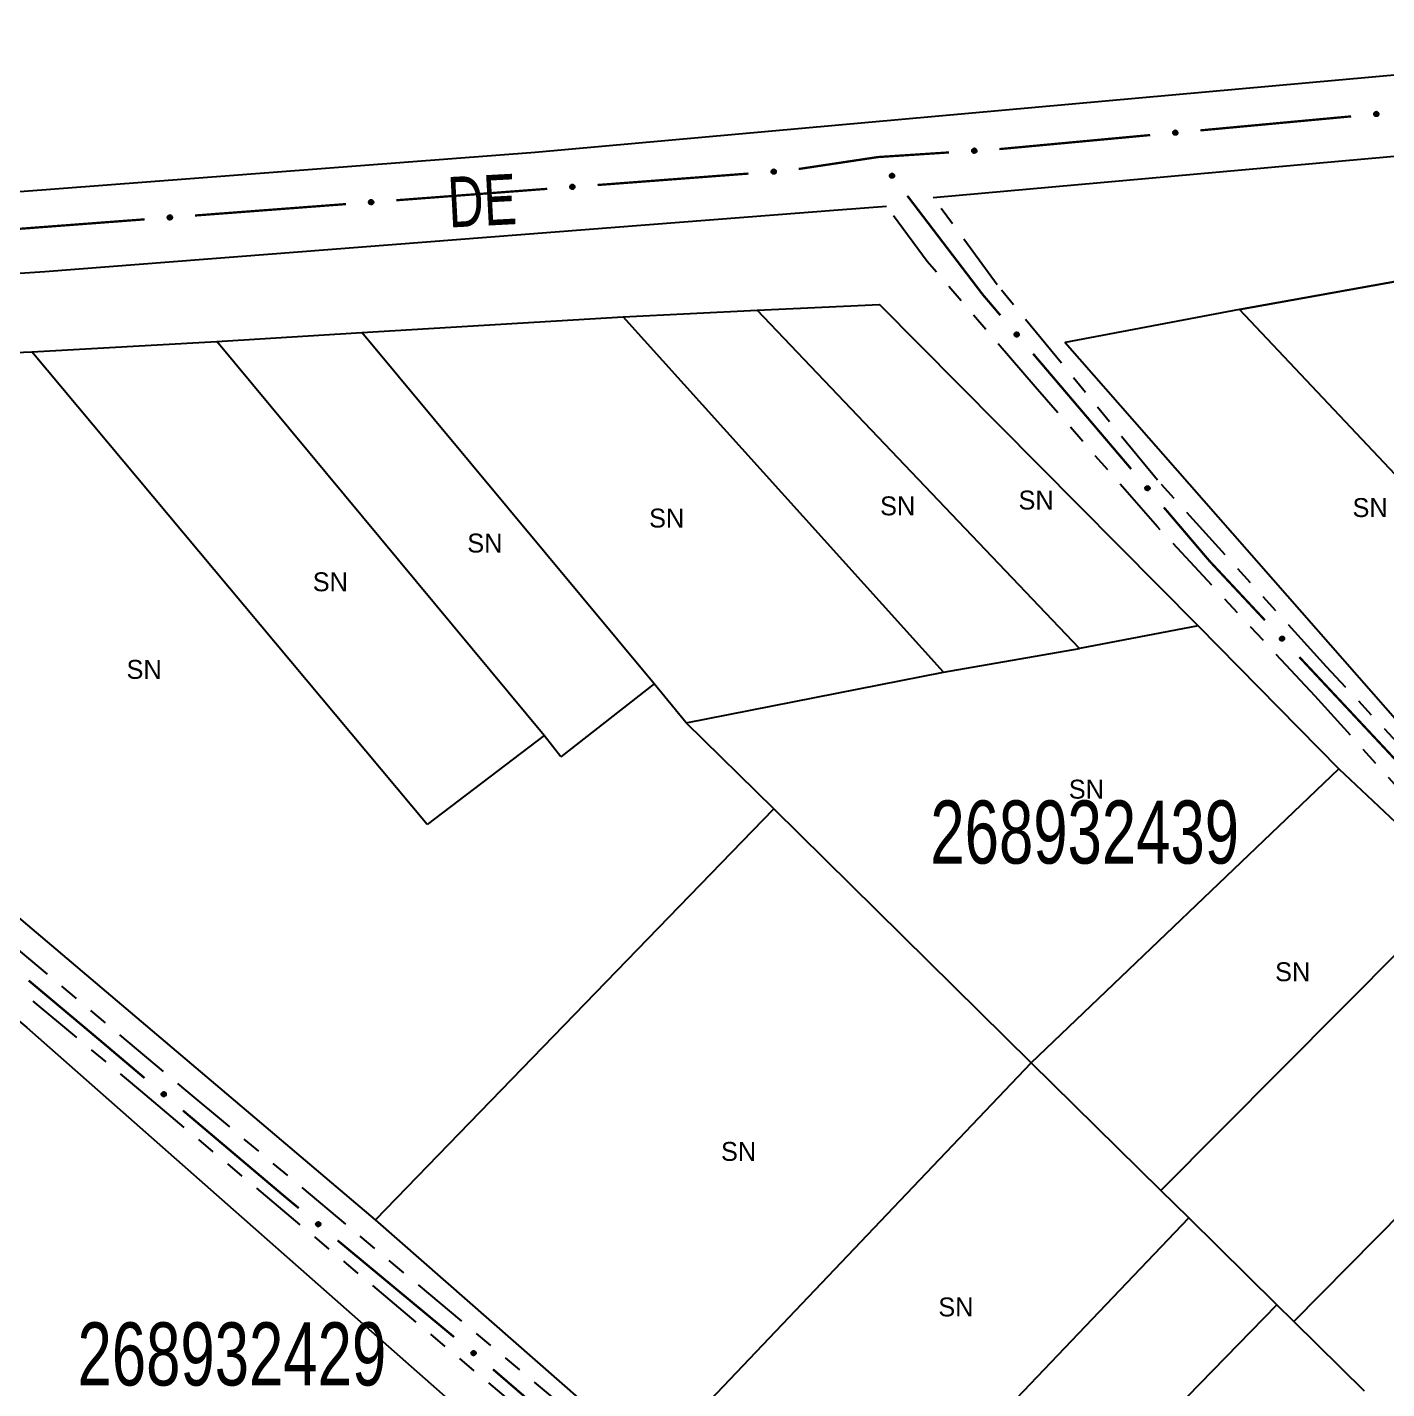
# Model space of a CAD drawing. Extents: x 207981 to 210201, y 4876477 to 4878908.
# Drawn here: x 208864.4 to 208972.2, y 4877312.1 to 4877420 of the extents above; entities that cross this region are included whole.
import ezdxf
from ezdxf.enums import TextEntityAlignment as Align

# ---------------------------------------------------------------- set-up
doc = ezdxf.new("R2010")
doc.units = 0
doc.header["$LTSCALE"] = 1.5
doc.header["$MEASUREMENT"] = 0
doc.linetypes.add('TRACO_25', pattern=[8, 3, -1, 1, -1, 1, -1])
for name, color, linetype in [('CD_MALHA_LOTES', 7, 'CONTINUOUS'), ('CD_TXT_QUADRA', 255, 'CONTINUOUS'), ('RU-QUADRA', 210, 'CONTINUOUS'), ('SV-EIXO-ROD-ESTR', 7, 'CONTINUOUS'), ('SV-EIXO-RUA-N-PAV', 6, 'CONTINUOUS'), ('SV-EST-MUNIC-PAV', 20, 'CONTINUOUS'), ('SV-RUA-NAO-PAV', 7, 'CONTINUOUS'), ('SV-TXT-RUA-PAV', 7, 'CONTINUOUS'), ('Th_NmrPort', 1, 'CONTINUOUS')]:
    doc.layers.add(name, color=color, linetype=linetype)
doc.styles.add('ARIAL', font='ARIAL.SHX')

msp = doc.modelspace()

# ---------------------------------------------------------------- linework, layer by layer
at = {"layer": 'CD_MALHA_LOTES', "linetype": 'Continuous', "flags": 128}
for points in [[(208960.49, 4877397.62), (208974.18, 4877400.08)], [(208922.24, 4877397.57), (208931.95, 4877398.01), (208957.22, 4877372.53)], [(208890.92, 4877395.78), (208911.64, 4877397.03)], [(208911.64, 4877397.03), (208922.24, 4877397.57)], [(208937.03, 4877368.87), (208911.64, 4877397.03)], [(208947.81, 4877370.75), (208922.24, 4877397.57)], [(208960.49, 4877397.62), (208946.66, 4877395)], [(208987.82, 4877368.62), (208960.49, 4877397.62)], [(208879.43, 4877395.07), (208890.92, 4877395.78)], [(208914.09, 4877367.94), (208890.92, 4877395.78)], [(208864.77, 4877394.27), (208879.43, 4877395.07)], [(208905.36, 4877363.84), (208879.43, 4877395.07)], [(208946.66, 4877395), (208977.55, 4877359.8)], [(208854.65, 4877393.87), (208864.77, 4877394.27)], [(208896.09, 4877356.8), (208864.77, 4877394.27)], [(208957.22, 4877372.53), (208947.81, 4877370.75)], [(208957.22, 4877372.53), (208968.35, 4877361.21)], [(208937.03, 4877368.87), (208947.81, 4877370.75)], [(208916.63, 4877364.86), (208937.03, 4877368.87)], [(208914.09, 4877367.94), (208906.69, 4877362.15)], [(208916.63, 4877364.86), (208914.09, 4877367.94)], [(208923.58, 4877358.05), (208916.63, 4877364.86)], [(208905.36, 4877363.84), (208896.09, 4877356.8)], [(208906.69, 4877362.15), (208905.36, 4877363.84)], [(208943.98, 4877337.91), (208968.35, 4877361.21)], [(208968.35, 4877361.21), (208978.24, 4877351.9)], [(208891.99, 4877325.48), (208923.58, 4877358.05)], [(208943.98, 4877337.91), (208923.58, 4877358.05)], [(208891.99, 4877325.48), (208859.2, 4877353.24)], [(208954.26, 4877327.79), (208978.24, 4877351.9)], [(208864.37, 4877340.72), (208897.74, 4877311.27)], [(208964.79, 4877317.42), (208988.76, 4877341.65)], [(208913.87, 4877306.28), (208943.98, 4877337.91)], [(208954.26, 4877327.79), (208943.98, 4877337.91)], [(208956.46, 4877325.62), (208954.26, 4877327.79)], [(208927.01, 4877294.74), (208956.46, 4877325.62)], [(208963.44, 4877318.74), (208956.46, 4877325.62)], [(208913.87, 4877306.28), (208891.99, 4877325.48)], [(208934.05, 4877288.59), (208963.44, 4877318.74)], [(208964.79, 4877317.42), (208963.44, 4877318.74)], [(208970.4, 4877311.89), (208964.79, 4877317.42)]]:
    msp.add_lwpolyline(points, dxfattribs=at)
at = {"layer": 'RU-QUADRA', "linetype": 'Continuous', "flags": 128}
for points in [[(209094.39, 4877412.87), (209084.87, 4877412.01), (209075.03, 4877411.05), (209065.08, 4877410.08), (209055.61, 4877409.28), (209045.23, 4877408.32), (209030.3, 4877407.03), (208991.03, 4877403.18), (208974.18, 4877400.08), (208960.49, 4877397.62), (208946.66, 4877395), (208977.55, 4877359.8), (208996.6, 4877341.66), (209006.18673, 4877332.117408), (209020.51, 4877318.17), (209055.66, 4877283.61), (209065.72, 4877291.53), (209076.1, 4877299.56), (209085.73, 4877307.21), (209091.4, 4877311.59), (209102.79, 4877320.47)], [(208829.53, 4877301.02), (208792.5, 4877332.34), (208782.34, 4877340.76), (208773.48, 4877348.16), (208711.95, 4877399.35), (208756.82, 4877394.27), (208771.83, 4877392.58), (208791.97, 4877390.35), (208803.51, 4877389.1), (208811.08, 4877388.39), (208837.72, 4877362.95), (208864.37, 4877340.72), (208897.74, 4877311.27)], [(208999.36, 4877231.74), (208971.52, 4877256.2), (208966.88, 4877260.12), (208961.67, 4877264.49), (208956.24, 4877269.12), (208941.44, 4877282.26), (208934.05, 4877288.59), (208927.01, 4877294.74), (208913.87, 4877306.28), (208891.99, 4877325.48), (208859.2, 4877353.24), (208839.28, 4877369.01), (208823.62, 4877392.11), (208854.65, 4877393.87), (208864.77, 4877394.27), (208879.43, 4877395.07), (208890.92, 4877395.78), (208911.64, 4877397.03), (208922.24, 4877397.57), (208931.95, 4877398.01), (208957.22, 4877372.53), (208968.35, 4877361.21), (208978.24, 4877351.9)]]:
    msp.add_lwpolyline(points, dxfattribs=at)
at = {"layer": 'SV-EIXO-ROD-ESTR', "const_width": 0.18}
for points in [[(208968.457201, 4877412.837799), (208957.385648, 4877411.807473)], [(208969.334135, 4877412.918158), (208968.457201, 4877412.837799)], [(208953.402856, 4877411.436832), (208941.454483, 4877410.324908)], [(208931.815797, 4877409.692528), (208925.54605, 4877408.747522)], [(208932.473826, 4877409.735566), (208931.815797, 4877409.692528)], [(208937.463165, 4877410.061901), (208932.473826, 4877409.735566)], [(208921.564308, 4877408.384958), (208909.598608, 4877407.478293)], [(208905.610042, 4877407.176072), (208893.644343, 4877406.269407)], [(208889.655776, 4877405.967186), (208877.690077, 4877405.060521)], [(208873.701511, 4877404.7583), (208861.735811, 4877403.851635)]]:
    msp.add_lwpolyline(points, dxfattribs=at)
at = {"layer": 'SV-EIXO-ROD-ESTR'}
for points in [[(208971.478917, 4877413.00416), (208971.448169, 4877412.966126), (208971.413966, 4877412.939724), (208971.379101, 4877412.925915), (208971.345109, 4877412.921746), (208971.309854, 4877412.921397), (208971.274232, 4877412.928887), (208971.236537, 4877412.945959), (208971.198166, 4877412.976535), (208971.173423, 4877413.01335), (208971.158056, 4877413.046808), (208971.151668, 4877413.082002), (208971.151903, 4877413.116256), (208971.160907, 4877413.153001), (208971.17858, 4877413.191032), (208971.21026, 4877413.228871), (208971.243969, 4877413.254525), (208971.278043, 4877413.266996), (208971.313465, 4877413.273194), (208971.349463, 4877413.273119), (208971.384388, 4877413.265565), (208971.422647, 4877413.247701), (208971.45958, 4877413.215939), (208971.48555, 4877413.18261), (208971.498496, 4877413.14872), (208971.503814, 4877413.113709), (208971.504593, 4877413.078353), (208971.498554, 4877413.042231), (208971.478917, 4877413.00416)], [(208955.547514, 4877411.525859), (208955.516821, 4877411.487781), (208955.482655, 4877411.461331), (208955.447809, 4877411.447473), (208955.413823, 4877411.443256), (208955.378569, 4877411.442857), (208955.342936, 4877411.450297), (208955.305217, 4877411.467316), (208955.266803, 4877411.497837), (208955.242008, 4877411.534618), (208955.226594, 4877411.568054), (208955.220156, 4877411.603239), (208955.220343, 4877411.637493), (208955.229295, 4877411.674251), (208955.246915, 4877411.712307), (208955.278541, 4877411.750191), (208955.312214, 4877411.775892), (208955.34627, 4877411.788411), (208955.381684, 4877411.794659), (208955.417681, 4877411.794635), (208955.452617, 4877411.78713), (208955.490902, 4877411.76932), (208955.527879, 4877411.73761), (208955.553896, 4877411.704318), (208955.56689, 4877411.670446), (208955.572257, 4877411.635443), (208955.573086, 4877411.600088), (208955.567098, 4877411.563957), (208955.547514, 4877411.525859)], [(208939.60946, 4877410.091967), (208939.577731, 4877410.054747), (208939.542851, 4877410.029246), (208939.507638, 4877410.01635), (208939.473549, 4877410.013068), (208939.438297, 4877410.013639), (208939.402882, 4877410.022055), (208939.365645, 4877410.040104), (208939.328085, 4877410.071669), (208939.30431, 4877410.109117), (208939.28982, 4877410.142964), (208939.284351, 4877410.178312), (208939.285479, 4877410.212549), (208939.295438, 4877410.249047), (208939.314097, 4877410.286605), (208939.346751, 4877410.323605), (208939.381118, 4877410.348371), (208939.415506, 4877410.35995), (208939.451077, 4877410.365223), (208939.48706, 4877410.364209), (208939.521777, 4877410.355747), (208939.559558, 4877410.336892), (208939.59565, 4877410.304178), (208939.620742, 4877410.270184), (208939.632801, 4877410.235968), (208939.637204, 4877410.20083), (208939.637062, 4877410.165465), (208939.630083, 4877410.129513), (208939.60946, 4877410.091967)], [(208923.710178, 4877408.437158), (208923.678835, 4877408.399613), (208923.64422, 4877408.373754), (208923.609141, 4877408.360495), (208923.575089, 4877408.356862), (208923.539832, 4877408.357069), (208923.504333, 4877408.36512), (208923.466911, 4877408.382783), (208923.429027, 4877408.41396), (208923.404867, 4877408.451161), (208923.390029, 4877408.484856), (208923.384196, 4877408.520146), (208923.384971, 4877408.554392), (208923.394553, 4877408.590991), (208923.412823, 4877408.628739), (208923.445094, 4877408.666074), (208923.479204, 4877408.691193), (208923.51347, 4877408.703126), (208923.548986, 4877408.708766), (208923.584977, 4877408.708123), (208923.619779, 4877408.70002), (208923.657753, 4877408.681556), (208923.69418, 4877408.649216), (208923.719622, 4877408.615482), (208923.732033, 4877408.581392), (208923.736798, 4877408.546302), (208923.73702, 4877408.510937), (208923.730413, 4877408.474915), (208923.710178, 4877408.437158)], [(208907.755912, 4877407.228272), (208907.724569, 4877407.190727), (208907.689954, 4877407.164868), (208907.654876, 4877407.151609), (208907.620823, 4877407.147976), (208907.585567, 4877407.148183), (208907.550067, 4877407.156234), (208907.512645, 4877407.173897), (208907.474761, 4877407.205074), (208907.450602, 4877407.242275), (208907.435763, 4877407.27597), (208907.42993, 4877407.31126), (208907.430705, 4877407.345506), (208907.440287, 4877407.382105), (208907.458557, 4877407.419853), (208907.490829, 4877407.457188), (208907.524938, 4877407.482307), (208907.559205, 4877407.49424), (208907.59472, 4877407.49988), (208907.630712, 4877407.499237), (208907.665513, 4877407.491134), (208907.703487, 4877407.47267), (208907.739914, 4877407.44033), (208907.765356, 4877407.406596), (208907.777767, 4877407.372506), (208907.782532, 4877407.337416), (208907.782755, 4877407.302051), (208907.776147, 4877407.266029), (208907.755912, 4877407.228272)], [(208891.801647, 4877406.019386), (208891.770304, 4877405.981841), (208891.735689, 4877405.955982), (208891.70061, 4877405.942723), (208891.666557, 4877405.93909), (208891.631301, 4877405.939297), (208891.595801, 4877405.947348), (208891.55838, 4877405.965011), (208891.520496, 4877405.996188), (208891.496336, 4877406.033388), (208891.481498, 4877406.067084), (208891.475665, 4877406.102374), (208891.476439, 4877406.13662), (208891.486022, 4877406.173219), (208891.504292, 4877406.210967), (208891.536563, 4877406.248302), (208891.570673, 4877406.273421), (208891.604939, 4877406.285354), (208891.640454, 4877406.290994), (208891.676446, 4877406.290351), (208891.711248, 4877406.282248), (208891.749221, 4877406.263784), (208891.785649, 4877406.231444), (208891.81109, 4877406.19771), (208891.823501, 4877406.16362), (208891.828266, 4877406.12853), (208891.828489, 4877406.093165), (208891.821882, 4877406.057143), (208891.801647, 4877406.019386)], [(208875.847381, 4877404.8105), (208875.816038, 4877404.772955), (208875.781423, 4877404.747096), (208875.746344, 4877404.733837), (208875.712292, 4877404.730204), (208875.677035, 4877404.730411), (208875.641535, 4877404.738462), (208875.604114, 4877404.756125), (208875.56623, 4877404.787301), (208875.54207, 4877404.824502), (208875.527232, 4877404.858198), (208875.521399, 4877404.893488), (208875.522174, 4877404.927734), (208875.531756, 4877404.964333), (208875.550026, 4877405.002081), (208875.582297, 4877405.039416), (208875.616407, 4877405.064535), (208875.650673, 4877405.076468), (208875.686189, 4877405.082108), (208875.72218, 4877405.081465), (208875.756982, 4877405.073361), (208875.794955, 4877405.054898), (208875.831383, 4877405.022558), (208875.856825, 4877404.988823), (208875.869236, 4877404.954734), (208875.874001, 4877404.919643), (208875.874223, 4877404.884279), (208875.867616, 4877404.848257), (208875.847381, 4877404.8105)]]:
    msp.add_lwpolyline(points, close=True, dxfattribs=at)
for points in [[(208971.498496, 4877413.14872), (208971.151668, 4877413.082002)], [(208971.48555, 4877413.18261), (208971.151903, 4877413.116256)], [(208971.488497, 4877413.166114), (208971.154745, 4877413.099904)], [(208971.498529, 4877413.131407), (208971.156375, 4877413.067167)], [(208971.503814, 4877413.113709), (208971.158056, 4877413.046808)], [(208971.45958, 4877413.215939), (208971.160907, 4877413.153001)], [(208971.470312, 4877413.200074), (208971.161019, 4877413.136105)], [(208971.500532, 4877413.094594), (208971.170856, 4877413.028757)], [(208971.43743, 4877413.229947), (208971.172729, 4877413.172804)], [(208971.504593, 4877413.078353), (208971.173423, 4877413.01335)], [(208971.422647, 4877413.247701), (208971.17858, 4877413.191032)], [(208971.496851, 4877413.060001), (208971.1904, 4877412.994922)], [(208971.498554, 4877413.042231), (208971.198166, 4877412.976535)], [(208971.398251, 4877413.253761), (208971.202103, 4877413.211122)], [(208971.384388, 4877413.265565), (208971.21026, 4877413.228871)], [(208971.487734, 4877413.02491), (208971.220689, 4877412.963442)], [(208971.362661, 4877413.268313), (208971.233459, 4877413.242771)], [(208971.478917, 4877413.00416), (208971.236537, 4877412.945959)], [(208971.349463, 4877413.273119), (208971.243969, 4877413.254525)], [(208971.461327, 4877412.984123), (208971.26271, 4877412.938517)], [(208971.448169, 4877412.966126), (208971.274232, 4877412.928887)], [(208971.428736, 4877412.950991), (208971.300768, 4877412.926932)], [(208971.413966, 4877412.939724), (208971.309854, 4877412.921397)], [(208955.56689, 4877411.670446), (208955.220156, 4877411.603239)], [(208955.553896, 4877411.704318), (208955.220343, 4877411.637493)], [(208955.556866, 4877411.687826), (208955.223208, 4877411.621145)], [(208955.566947, 4877411.653134), (208955.224884, 4877411.588411)], [(208955.572257, 4877411.635443), (208955.226594, 4877411.568054)], [(208955.527879, 4877411.73761), (208955.229295, 4877411.674251)], [(208955.538634, 4877411.72176), (208955.229431, 4877411.657355)], [(208955.569002, 4877411.616323), (208955.23942, 4877411.550021)], [(208955.505709, 4877411.751586), (208955.241089, 4877411.694071)], [(208955.573086, 4877411.600088), (208955.242008, 4877411.534618)], [(208955.490902, 4877411.76932), (208955.246915, 4877411.712307)], [(208955.56537, 4877411.581725), (208955.259011, 4877411.516214)], [(208955.567098, 4877411.563957), (208955.266803, 4877411.497837)], [(208955.466496, 4877411.775346), (208955.270409, 4877411.73243)], [(208955.452617, 4877411.78713), (208955.278541, 4877411.750191)], [(208955.556303, 4877411.546621), (208955.289345, 4877411.484776)], [(208955.430886, 4877411.789847), (208955.30172, 4877411.764123)], [(208955.547514, 4877411.525859), (208955.305217, 4877411.467316)], [(208955.417681, 4877411.794635), (208955.312214, 4877411.775892)], [(208955.529953, 4877411.505797), (208955.331401, 4877411.459911)], [(208955.516821, 4877411.487781), (208955.342936, 4877411.450297)], [(208955.497409, 4877411.472619), (208955.369475, 4877411.44838)], [(208955.482655, 4877411.461331), (208955.378569, 4877411.442857)], [(208939.632801, 4877410.235968), (208939.284351, 4877410.178312)], [(208939.620742, 4877410.270184), (208939.285479, 4877410.212549)], [(208939.623258, 4877410.253617), (208939.287894, 4877410.196128)], [(208939.632382, 4877410.21866), (208939.28867, 4877410.16336)], [(208939.637204, 4877410.20083), (208939.28982, 4877410.142964)], [(208939.605965, 4877410.288039), (208939.29511, 4877410.232153)], [(208939.59565, 4877410.304178), (208939.295438, 4877410.249047)], [(208939.633425, 4877410.181807), (208939.302145, 4877410.124586)], [(208939.637062, 4877410.165465), (208939.30431, 4877410.109117)], [(208939.573872, 4877410.318758), (208939.307772, 4877410.268535)], [(208939.559558, 4877410.336892), (208939.314097, 4877410.286605)], [(208939.628843, 4877410.147322), (208939.3208, 4877410.090253)], [(208939.630083, 4877410.129513), (208939.328085, 4877410.071669)], [(208939.535327, 4877410.343586), (208939.338135, 4877410.306074)], [(208939.521777, 4877410.355747), (208939.346751, 4877410.323605)], [(208939.618815, 4877410.11248), (208939.350259, 4877410.057994)], [(208939.60946, 4877410.091967), (208939.365645, 4877410.040104)], [(208939.500129, 4877410.35906), (208939.370305, 4877410.336895)], [(208939.48706, 4877410.364209), (208939.381118, 4877410.348371)], [(208939.591353, 4877410.072395), (208939.391616, 4877410.031982)], [(208939.577731, 4877410.054747), (208939.402882, 4877410.022055)], [(208939.557911, 4877410.040124), (208939.429359, 4877410.019409)], [(208939.542851, 4877410.029246), (208939.438297, 4877410.013639)], [(208923.732033, 4877408.581392), (208923.384196, 4877408.520146)], [(208923.719622, 4877408.615482), (208923.384971, 4877408.554392)], [(208923.722309, 4877408.598941), (208923.387555, 4877408.537997)], [(208923.704661, 4877408.633184), (208923.394399, 4877408.574095)], [(208923.69418, 4877408.649216), (208923.394553, 4877408.590991)], [(208923.672253, 4877408.66357), (208923.406685, 4877408.610605)], [(208923.657753, 4877408.681556), (208923.412823, 4877408.628739)], [(208923.633454, 4877408.687999), (208923.436659, 4877408.648456)], [(208923.619779, 4877408.70002), (208923.445094, 4877408.666074)], [(208923.598099, 4877408.70311), (208923.46851, 4877408.679606)], [(208923.584977, 4877408.708123), (208923.479204, 4877408.691193)], [(208923.731792, 4877408.564081), (208923.388669, 4877408.505239)], [(208923.736798, 4877408.546302), (208923.390029, 4877408.484856)], [(208923.733215, 4877408.527241), (208923.402543, 4877408.466606)], [(208923.73702, 4877408.510937), (208923.404867, 4877408.451161)], [(208923.728989, 4877408.49271), (208923.421551, 4877408.432467)], [(208923.730413, 4877408.474915), (208923.429027, 4877408.41396)], [(208923.719321, 4877408.457766), (208923.451341, 4877408.400513)], [(208923.710178, 4877408.437158), (208923.466911, 4877408.382783)], [(208923.692274, 4877408.417401), (208923.492964, 4877408.37493)], [(208923.678835, 4877408.399613), (208923.504333, 4877408.36512)], [(208923.659166, 4877408.384787), (208923.530835, 4877408.362747)], [(208923.64422, 4877408.373754), (208923.539832, 4877408.357069)], [(208907.777767, 4877407.372506), (208907.42993, 4877407.31126)], [(208907.765356, 4877407.406596), (208907.430705, 4877407.345506)], [(208907.768043, 4877407.390055), (208907.433289, 4877407.329111)], [(208907.777526, 4877407.355195), (208907.434403, 4877407.296353)], [(208907.782532, 4877407.337416), (208907.435763, 4877407.27597)], [(208907.750395, 4877407.424298), (208907.440133, 4877407.365209)], [(208907.739914, 4877407.44033), (208907.440287, 4877407.382105)], [(208907.778949, 4877407.318355), (208907.448278, 4877407.25772)], [(208907.782755, 4877407.302051), (208907.450602, 4877407.242275)], [(208907.717987, 4877407.454684), (208907.452419, 4877407.401719)], [(208907.703487, 4877407.47267), (208907.458557, 4877407.419853)], [(208907.774724, 4877407.283824), (208907.467286, 4877407.223581)], [(208907.776147, 4877407.266029), (208907.474761, 4877407.205074)], [(208907.679189, 4877407.479113), (208907.482394, 4877407.43957)], [(208907.665513, 4877407.491134), (208907.490829, 4877407.457188)], [(208907.765056, 4877407.24888), (208907.497075, 4877407.191627)], [(208907.755912, 4877407.228272), (208907.512645, 4877407.173897)], [(208907.643833, 4877407.494224), (208907.514244, 4877407.47072)], [(208907.630712, 4877407.499237), (208907.524938, 4877407.482307)], [(208907.738009, 4877407.208515), (208907.538699, 4877407.166044)], [(208907.724569, 4877407.190727), (208907.550067, 4877407.156234)], [(208907.704901, 4877407.175901), (208907.576569, 4877407.153861)], [(208907.689954, 4877407.164868), (208907.585567, 4877407.148183)], [(208891.823501, 4877406.16362), (208891.475665, 4877406.102374)], [(208891.81109, 4877406.19771), (208891.476439, 4877406.13662)], [(208891.813777, 4877406.181169), (208891.479023, 4877406.120225)], [(208891.823261, 4877406.146309), (208891.480137, 4877406.087467)], [(208891.828266, 4877406.12853), (208891.481498, 4877406.067084)], [(208891.79613, 4877406.215411), (208891.485867, 4877406.156323)], [(208891.785649, 4877406.231444), (208891.486022, 4877406.173219)], [(208891.824684, 4877406.109469), (208891.494012, 4877406.048834)], [(208891.828489, 4877406.093165), (208891.496336, 4877406.033388)], [(208891.763722, 4877406.245798), (208891.498154, 4877406.192833)], [(208891.749221, 4877406.263784), (208891.504292, 4877406.210967)], [(208891.820458, 4877406.074938), (208891.51302, 4877406.014695)], [(208891.821882, 4877406.057143), (208891.520496, 4877405.996188)], [(208891.724923, 4877406.270227), (208891.528128, 4877406.230684)], [(208891.711248, 4877406.282248), (208891.536563, 4877406.248302)], [(208891.81079, 4877406.039994), (208891.54281, 4877405.982741)], [(208891.801647, 4877406.019386), (208891.55838, 4877405.965011)], [(208891.689567, 4877406.285338), (208891.559978, 4877406.261834)], [(208891.676446, 4877406.290351), (208891.570673, 4877406.273421)], [(208891.783743, 4877405.999629), (208891.584433, 4877405.957158)], [(208891.770304, 4877405.981841), (208891.595801, 4877405.947348)], [(208891.750635, 4877405.967015), (208891.622304, 4877405.944975)], [(208891.735689, 4877405.955982), (208891.631301, 4877405.939297)], [(208875.869236, 4877404.954734), (208875.521399, 4877404.893488)], [(208875.856825, 4877404.988823), (208875.522174, 4877404.927734)], [(208875.859511, 4877404.972283), (208875.524758, 4877404.911339)], [(208875.868995, 4877404.937423), (208875.525871, 4877404.878581)], [(208875.874001, 4877404.919643), (208875.527232, 4877404.858198)], [(208875.841864, 4877405.006525), (208875.531601, 4877404.947437)], [(208875.831383, 4877405.022558), (208875.531756, 4877404.964333)], [(208875.870418, 4877404.900583), (208875.539746, 4877404.839948)], [(208875.874223, 4877404.884279), (208875.54207, 4877404.824502)], [(208875.809456, 4877405.036912), (208875.543888, 4877404.983947)], [(208875.794955, 4877405.054898), (208875.550026, 4877405.002081)], [(208875.866192, 4877404.866052), (208875.558754, 4877404.805809)], [(208875.867616, 4877404.848257), (208875.56623, 4877404.787301)], [(208875.770657, 4877405.061341), (208875.573862, 4877405.021798)], [(208875.756982, 4877405.073361), (208875.582297, 4877405.039416)], [(208875.856524, 4877404.831108), (208875.588544, 4877404.773855)], [(208875.847381, 4877404.8105), (208875.604114, 4877404.756125)], [(208875.735301, 4877405.076452), (208875.605713, 4877405.052948)], [(208875.72218, 4877405.081465), (208875.616407, 4877405.064535)], [(208875.829477, 4877404.790743), (208875.630167, 4877404.748272)], [(208875.816038, 4877404.772955), (208875.641535, 4877404.738462)], [(208875.796369, 4877404.758129), (208875.668038, 4877404.736089)], [(208875.781423, 4877404.747096), (208875.677035, 4877404.730411)]]:
    msp.add_lwpolyline(points, dxfattribs=at)
at = {"layer": 'SV-EIXO-RUA-N-PAV'}
for points in [[(208932.944407, 4877408.032211), (208932.895846, 4877408.038035), (208932.855302, 4877408.05297), (208932.825071, 4877408.07516), (208932.80347, 4877408.101734), (208932.784433, 4877408.13141), (208932.771841, 4877408.165564), (208932.766261, 4877408.206566), (208932.771762, 4877408.25532), (208932.789791, 4877408.295849), (208932.80996, 4877408.32665), (208932.836373, 4877408.35077), (208932.865511, 4877408.368781), (208932.901421, 4877408.380688), (208932.943029, 4877408.385936), (208932.991919, 4877408.379219), (208933.031567, 4877408.364304), (208933.060244, 4877408.342073), (208933.084324, 4877408.315366), (208933.103396, 4877408.284836), (208933.115564, 4877408.251239), (208933.120773, 4877408.209337), (208933.113503, 4877408.161171), (208933.099079, 4877408.121456), (208933.077257, 4877408.092475), (208933.050429, 4877408.06936), (208933.020897, 4877408.049904), (208932.987092, 4877408.035816), (208932.944407, 4877408.032211)], [(208942.833, 4877395.452042), (208942.784198, 4877395.45527), (208942.742915, 4877395.468023), (208942.711545, 4877395.488571), (208942.688559, 4877395.513956), (208942.667968, 4877395.542575), (208942.653573, 4877395.57601), (208942.645817, 4877395.616657), (208942.648712, 4877395.665634), (208942.664556, 4877395.707066), (208942.683055, 4877395.738898), (208942.708145, 4877395.764392), (208942.736282, 4877395.783929), (208942.771507, 4877395.797732), (208942.812775, 4877395.80519), (208942.861954, 4877395.801088), (208942.90234, 4877395.788307), (208942.932161, 4877395.767636), (208942.95763, 4877395.74225), (208942.978302, 4877395.71278), (208942.992243, 4877395.679879), (208942.999677, 4877395.638314), (208942.994985, 4877395.589828), (208942.982697, 4877395.549402), (208942.96245, 4877395.519299), (208942.936893, 4877395.494787), (208942.908439, 4877395.473785), (208942.875432, 4877395.457916), (208942.833, 4877395.452042)], [(208953.203734, 4877383.268123), (208953.154932, 4877383.271351), (208953.11365, 4877383.284105), (208953.08228, 4877383.304652), (208953.059293, 4877383.330038), (208953.038702, 4877383.358657), (208953.024308, 4877383.392091), (208953.016551, 4877383.432738), (208953.019446, 4877383.481716), (208953.03529, 4877383.523147), (208953.053789, 4877383.55498), (208953.07888, 4877383.580473), (208953.107017, 4877383.600011), (208953.142241, 4877383.613814), (208953.18351, 4877383.621272), (208953.232688, 4877383.61717), (208953.273075, 4877383.604389), (208953.302896, 4877383.583718), (208953.328365, 4877383.558331), (208953.349037, 4877383.528861), (208953.362977, 4877383.49596), (208953.370411, 4877383.454395), (208953.365719, 4877383.40591), (208953.353432, 4877383.365484), (208953.333185, 4877383.33538), (208953.307627, 4877383.310868), (208953.279173, 4877383.289867), (208953.246167, 4877383.273998), (208953.203734, 4877383.268123)], [(208963.878914, 4877371.349008), (208963.830014, 4877371.349937), (208963.788177, 4877371.360734), (208963.755875, 4877371.379783), (208963.73172, 4877371.404059), (208963.709806, 4877371.431678), (208963.693855, 4877371.464399), (208963.684195, 4877371.504636), (208963.684783, 4877371.553695), (208963.69866, 4877371.595826), (208963.715642, 4877371.628494), (208963.739505, 4877371.655139), (208963.766692, 4877371.675978), (208963.801228, 4877371.691423), (208963.8421, 4877371.700814), (208963.891417, 4877371.69903), (208963.93236, 4877371.688163), (208963.96312, 4877371.668917), (208963.989756, 4877371.644757), (208964.011791, 4877371.616292), (208964.027263, 4877371.584083), (208964.036645, 4877371.542914), (208964.034238, 4877371.494261), (208964.023866, 4877371.453302), (208964.005057, 4877371.422279), (208963.980681, 4877371.396592), (208963.953247, 4877371.374275), (208963.921023, 4877371.356872), (208963.878914, 4877371.349008)], [(208875.176364, 4877335.595459), (208875.225038, 4877335.600238), (208875.267849, 4877335.594393), (208875.302151, 4877335.57924), (208875.328972, 4877335.557946), (208875.353958, 4877335.533071), (208875.373615, 4877335.502434), (208875.387901, 4877335.463597), (208875.393038, 4877335.414804), (208875.384167, 4877335.371342), (208875.371111, 4877335.336917), (208875.350517, 4877335.307671), (208875.325945, 4877335.283804), (208875.293446, 4877335.264437), (208875.253947, 4877335.250345), (208875.204759, 4877335.246367), (208875.162828, 4877335.252386), (208875.130033, 4877335.267913), (208875.100763, 4877335.288803), (208875.075559, 4877335.314505), (208875.056436, 4877335.34469), (208875.042319, 4877335.384484), (208875.039036, 4877335.433085), (208875.044561, 4877335.474975), (208875.059624, 4877335.507979), (208875.080839, 4877335.536333), (208875.105484, 4877335.561696), (208875.135459, 4877335.582739), (208875.176364, 4877335.595459)], [(208887.415306, 4877325.291454), (208887.463935, 4877325.296678), (208887.506797, 4877325.291224), (208887.541237, 4877325.276386), (208887.568252, 4877325.255338), (208887.593464, 4877325.230693), (208887.6134, 4877325.200237), (208887.62804, 4877325.161532), (208887.633623, 4877325.112788), (208887.62515, 4877325.069247), (208887.61241, 4877325.034704), (208887.592084, 4877325.005271), (208887.567732, 4877324.98118), (208887.535411, 4877324.961517), (208887.496043, 4877324.947064), (208887.446893, 4877324.942636), (208887.404908, 4877324.948271), (208887.371973, 4877324.963498), (208887.342513, 4877324.98412), (208887.317075, 4877325.009589), (208887.297677, 4877325.039599), (208887.283196, 4877325.079262), (208887.279469, 4877325.127831), (208887.284611, 4877325.16977), (208887.299372, 4877325.20291), (208887.320327, 4877325.231457), (208887.344739, 4877325.257045), (208887.374519, 4877325.27836), (208887.415306, 4877325.291454)], [(208899.729247, 4877315.075444), (208899.777876, 4877315.080668), (208899.820738, 4877315.075214), (208899.855178, 4877315.060376), (208899.882192, 4877315.039328), (208899.907404, 4877315.014682), (208899.927341, 4877314.984226), (208899.941981, 4877314.945522), (208899.947564, 4877314.896778), (208899.939091, 4877314.853237), (208899.92635, 4877314.818694), (208899.906025, 4877314.789261), (208899.881672, 4877314.76517), (208899.849352, 4877314.745507), (208899.809984, 4877314.731054), (208899.760833, 4877314.726626), (208899.718849, 4877314.732261), (208899.685914, 4877314.747488), (208899.656454, 4877314.768109), (208899.631016, 4877314.793579), (208899.611618, 4877314.823588), (208899.597137, 4877314.863252), (208899.59341, 4877314.911821), (208899.598552, 4877314.95376), (208899.613313, 4877314.9869), (208899.634267, 4877315.015447), (208899.658679, 4877315.041035), (208899.68846, 4877315.06235), (208899.729247, 4877315.075444)]]:
    msp.add_lwpolyline(points, close=True, dxfattribs=at)
for points in [[(208932.944407, 4877408.032211), (208932.766261, 4877408.206566)], [(208932.987092, 4877408.035816), (208932.771762, 4877408.25532)], [(208932.895846, 4877408.038035), (208932.771841, 4877408.165564)], [(208932.966669, 4877408.035773), (208932.772645, 4877408.229283)], [(208932.918084, 4877408.036458), (208932.773872, 4877408.180442)], [(208933.001237, 4877408.046706), (208932.783207, 4877408.271673)], [(208932.872697, 4877408.046449), (208932.784292, 4877408.142048)], [(208932.855302, 4877408.05297), (208932.784433, 4877408.13141)], [(208933.020897, 4877408.049904), (208932.789791, 4877408.295849)], [(208933.032495, 4877408.061978), (208932.801476, 4877408.306213)], [(208933.050429, 4877408.06936), (208932.80996, 4877408.32665)], [(208933.06261, 4877408.083244), (208932.826311, 4877408.338898)], [(208933.077257, 4877408.092475), (208932.836373, 4877408.35077)], [(208933.086674, 4877408.110191), (208932.853172, 4877408.357681)], [(208933.099079, 4877408.121456), (208932.865511, 4877408.368781)], [(208933.105771, 4877408.143647), (208932.88717, 4877408.371611)], [(208933.113503, 4877408.161171), (208932.901421, 4877408.380688)], [(208933.113592, 4877408.187378), (208932.924478, 4877408.381202)], [(208933.120773, 4877408.209337), (208932.943029, 4877408.385936)], [(208933.112936, 4877408.233222), (208932.972549, 4877408.376692)], [(208933.115564, 4877408.251239), (208932.991919, 4877408.379219)], [(208933.106342, 4877408.271102), (208933.016024, 4877408.366958)], [(208933.103396, 4877408.284836), (208933.031567, 4877408.364304)], [(208942.875432, 4877395.457916), (208942.648712, 4877395.665634)], [(208942.855041, 4877395.456785), (208942.650981, 4877395.639681)], [(208942.888977, 4877395.469544), (208942.659269, 4877395.682574)], [(208942.908439, 4877395.473785), (208942.664556, 4877395.707066)], [(208942.919377, 4877395.48646), (208942.675672, 4877395.718038)], [(208942.936893, 4877395.494787), (208942.683055, 4877395.738898)], [(208942.948316, 4877395.509301), (208942.69873, 4877395.752)], [(208942.96245, 4877395.519299), (208942.708145, 4877395.764392)], [(208942.97091, 4877395.537492), (208942.724552, 4877395.772187)], [(208942.982697, 4877395.549402), (208942.736282, 4877395.783929)], [(208942.988197, 4877395.571917), (208942.757759, 4877395.787909)], [(208942.994985, 4877395.589828), (208942.771507, 4877395.797732)], [(208942.993677, 4877395.616003), (208942.794504, 4877395.799475)], [(208942.999677, 4877395.638314), (208942.812775, 4877395.80519)], [(208942.990579, 4877395.661747), (208942.842746, 4877395.797533)], [(208942.992243, 4877395.679879), (208942.861954, 4877395.801088)], [(208942.981976, 4877395.699222), (208942.886678, 4877395.790129)], [(208942.978302, 4877395.71278), (208942.90234, 4877395.788307)], [(208942.833, 4877395.452042), (208942.645817, 4877395.616657)], [(208942.784198, 4877395.45527), (208942.653573, 4877395.57601)], [(208942.806489, 4877395.45488), (208942.654809, 4877395.590975)], [(208942.760633, 4877395.462438), (208942.66726, 4877395.553191)], [(208942.742915, 4877395.468023), (208942.667968, 4877395.542575)], [(208953.203734, 4877383.268123), (208953.016551, 4877383.432738)], [(208953.246167, 4877383.273998), (208953.019446, 4877383.481716)], [(208953.225775, 4877383.272866), (208953.021716, 4877383.455763)], [(208953.154932, 4877383.271351), (208953.024308, 4877383.392091)], [(208953.177223, 4877383.270962), (208953.025544, 4877383.407056)], [(208953.259712, 4877383.285626), (208953.030004, 4877383.498655)], [(208953.279173, 4877383.289867), (208953.03529, 4877383.523147)], [(208953.131368, 4877383.27852), (208953.037994, 4877383.369272)], [(208953.11365, 4877383.284105), (208953.038702, 4877383.358657)], [(208953.290111, 4877383.302541), (208953.046406, 4877383.53412)], [(208953.307627, 4877383.310868), (208953.053789, 4877383.55498)], [(208953.319051, 4877383.325382), (208953.069464, 4877383.568081)], [(208953.333185, 4877383.33538), (208953.07888, 4877383.580473)], [(208953.341644, 4877383.353573), (208953.095286, 4877383.588269)], [(208953.353432, 4877383.365484), (208953.107017, 4877383.600011)], [(208953.358931, 4877383.387999), (208953.128493, 4877383.603991)], [(208953.365719, 4877383.40591), (208953.142241, 4877383.613814)], [(208953.364411, 4877383.432085), (208953.165238, 4877383.615557)], [(208953.370411, 4877383.454395), (208953.18351, 4877383.621272)], [(208953.361313, 4877383.477829), (208953.213481, 4877383.613614)], [(208953.362977, 4877383.49596), (208953.232688, 4877383.61717)], [(208953.35271, 4877383.515304), (208953.257413, 4877383.606211)], [(208953.349037, 4877383.528861), (208953.273075, 4877383.604389)], [(208963.878914, 4877371.349008), (208963.684195, 4877371.504636)], [(208963.921023, 4877371.356872), (208963.684783, 4877371.553695)], [(208963.900707, 4877371.354782), (208963.68827, 4877371.527878)], [(208963.830014, 4877371.349937), (208963.693855, 4877371.464399)], [(208963.852298, 4877371.350596), (208963.694385, 4877371.479405)], [(208963.934006, 4877371.369124), (208963.694532, 4877371.571113)], [(208963.953247, 4877371.374275), (208963.69866, 4877371.595826)], [(208963.806138, 4877371.355989), (208963.708599, 4877371.442249)], [(208963.963576, 4877371.387451), (208963.709248, 4877371.607309)], [(208963.788177, 4877371.360734), (208963.709806, 4877371.431678)], [(208963.980681, 4877371.396592), (208963.715642, 4877371.628494)], [(208963.991409, 4877371.411628), (208963.730683, 4877371.642318)], [(208964.005057, 4877371.422279), (208963.739505, 4877371.655139)], [(208964.012652, 4877371.44085), (208963.755527, 4877371.663698)], [(208964.023866, 4877371.453302), (208963.766692, 4877371.675978)], [(208964.0283, 4877371.476051), (208963.787958, 4877371.680964)], [(208964.034238, 4877371.494261), (208963.801228, 4877371.691423)], [(208964.031701, 4877371.520346), (208963.824118, 4877371.694246)], [(208964.036645, 4877371.542914), (208963.8421, 4877371.700814)], [(208964.026454, 4877371.565893), (208963.872398, 4877371.694575)], [(208964.027263, 4877371.584083), (208963.891417, 4877371.69903)], [(208964.016098, 4877371.602922), (208963.91663, 4877371.689246)], [(208964.011791, 4877371.616292), (208963.93236, 4877371.688163)], [(208875.039036, 4877335.433085), (208875.293446, 4877335.264437)], [(208875.042319, 4877335.384484), (208875.253947, 4877335.250345)], [(208875.042809, 4877335.451864), (208875.305406, 4877335.276372)], [(208875.044561, 4877335.474975), (208875.325945, 4877335.283804)], [(208875.044597, 4877335.407475), (208875.271041, 4877335.258965)], [(208875.054247, 4877335.488649), (208875.335602, 4877335.297303)], [(208875.055119, 4877335.362849), (208875.223128, 4877335.253009)], [(208875.056436, 4877335.34469), (208875.204759, 4877335.246367)], [(208875.059624, 4877335.507979), (208875.350517, 4877335.307671)], [(208875.069722, 4877335.327281), (208875.178577, 4877335.253144)], [(208875.071937, 4877335.520149), (208875.357784, 4877335.321434)], [(208875.075559, 4877335.314505), (208875.162828, 4877335.252386)], [(208875.080839, 4877335.536333), (208875.371111, 4877335.336917)], [(208875.096762, 4877335.547407), (208875.37499, 4877335.358703)], [(208875.105484, 4877335.561696), (208875.384167, 4877335.371342)], [(208875.123993, 4877335.569056), (208875.385386, 4877335.396368)], [(208875.135459, 4877335.582739), (208875.393038, 4877335.414804)], [(208875.155393, 4877335.587183), (208875.386563, 4877335.440039)], [(208875.176364, 4877335.595459), (208875.387901, 4877335.463597)], [(208875.202983, 4877335.596985), (208875.374838, 4877335.487467)], [(208875.225038, 4877335.600238), (208875.373615, 4877335.502434)], [(208875.249457, 4877335.597011), (208875.356389, 4877335.522713)], [(208875.267849, 4877335.594393), (208875.353958, 4877335.533071)], [(208887.279469, 4877325.127831), (208887.535411, 4877324.961517)], [(208887.283071, 4877325.146644), (208887.547261, 4877324.973561)], [(208887.283196, 4877325.079262), (208887.496043, 4877324.947064)], [(208887.284611, 4877325.16977), (208887.567732, 4877324.98118)], [(208887.285265, 4877325.102272), (208887.513057, 4877324.95584)], [(208887.294172, 4877325.183532), (208887.577265, 4877324.994767)], [(208887.296194, 4877325.057745), (208887.465201, 4877324.949446)], [(208887.297677, 4877325.039599), (208887.446893, 4877324.942636)], [(208887.299372, 4877325.20291), (208887.592084, 4877325.005271)], [(208887.311122, 4877325.022312), (208887.42065, 4877324.949174)], [(208887.311573, 4877325.215192), (208887.599225, 4877325.019099)], [(208887.317075, 4877325.009589), (208887.404908, 4877324.948271)], [(208887.320327, 4877325.231457), (208887.61241, 4877325.034704)], [(208887.336147, 4877325.242676), (208887.61609, 4877325.056524)], [(208887.344739, 4877325.257045), (208887.62515, 4877325.069247)], [(208887.363179, 4877325.264574), (208887.626141, 4877325.094283)], [(208887.374519, 4877325.27836), (208887.633623, 4877325.112788)], [(208887.394412, 4877325.282986), (208887.626918, 4877325.137963)], [(208887.415306, 4877325.291454), (208887.62804, 4877325.161532)], [(208887.44191, 4877325.293224), (208887.61476, 4877325.185282)], [(208887.463935, 4877325.296678), (208887.6134, 4877325.200237)], [(208887.488382, 4877325.293675), (208887.595989, 4877325.220358)], [(208887.506797, 4877325.291224), (208887.593464, 4877325.230693)], [(208899.59341, 4877314.911821), (208899.849352, 4877314.745507)], [(208899.597012, 4877314.930634), (208899.861202, 4877314.757551)], [(208899.597137, 4877314.863252), (208899.809984, 4877314.731054)], [(208899.598552, 4877314.95376), (208899.881672, 4877314.76517)], [(208899.599205, 4877314.886262), (208899.826998, 4877314.73983)], [(208899.608112, 4877314.967522), (208899.891206, 4877314.778756)], [(208899.610135, 4877314.841735), (208899.779141, 4877314.733436)], [(208899.611618, 4877314.823588), (208899.760833, 4877314.726626)], [(208899.613313, 4877314.9869), (208899.906025, 4877314.789261)], [(208899.625063, 4877314.806302), (208899.734591, 4877314.733164)], [(208899.625514, 4877314.999182), (208899.913166, 4877314.803089)], [(208899.631016, 4877314.793579), (208899.718849, 4877314.732261)], [(208899.634267, 4877315.015447), (208899.92635, 4877314.818694)], [(208899.650088, 4877315.026666), (208899.930031, 4877314.840514)], [(208899.658679, 4877315.041035), (208899.939091, 4877314.853237)], [(208899.67712, 4877315.048563), (208899.940081, 4877314.878273)], [(208899.68846, 4877315.06235), (208899.947564, 4877314.896778)], [(208899.708353, 4877315.066976), (208899.940859, 4877314.921952)], [(208899.729247, 4877315.075444), (208899.941981, 4877314.945522)], [(208899.755851, 4877315.077213), (208899.928701, 4877314.969272)], [(208899.777876, 4877315.080668), (208899.927341, 4877314.984226)], [(208899.802323, 4877315.077665), (208899.90993, 4877315.004348)], [(208899.820738, 4877315.075214), (208899.907404, 4877315.014682)]]:
    msp.add_lwpolyline(points, dxfattribs=at)
at = {"layer": 'SV-EIXO-RUA-N-PAV', "const_width": 0.18}
for points in [[(208940.134413, 4877398.792272), (208934.158095, 4877406.623311)], [(208940.231012, 4877398.678784), (208940.134413, 4877398.792272)], [(208941.527354, 4877397.155794), (208940.231012, 4877398.678784)], [(208951.898089, 4877384.971876), (208944.120038, 4877394.109815)], [(208958.100209, 4877377.685397), (208954.490772, 4877381.925896)], [(208958.394939, 4877377.370442), (208958.100209, 4877377.685397)], [(208962.494573, 4877372.98946), (208958.394939, 4877377.370442)], [(208973.426931, 4877361.306843), (208965.227662, 4877370.068806)], [(208864.506614, 4877344.436897), (208869.868434, 4877339.936798)], [(208869.868434, 4877339.936798), (208869.992028, 4877339.833068)], [(208869.992028, 4877339.833068), (208873.687542, 4877336.709663)], [(208876.742541, 4877334.127613), (208884.380039, 4877327.672489)], [(208884.380039, 4877327.672489), (208884.760475, 4877327.350949)], [(208884.760475, 4877327.350949), (208885.916357, 4877326.391995)], [(208888.994842, 4877323.837993), (208898.230298, 4877316.175985)], [(208901.308783, 4877313.621982), (208901.444495, 4877313.509392)], [(208901.444495, 4877313.509392), (208910.396862, 4877305.785781)]]:
    msp.add_lwpolyline(points, dxfattribs=at)
at = {"layer": 'SV-EST-MUNIC-PAV', "linetype": 'Continuous'}
for points in [[(209047.800104, 4877423.443269, 11.382429), (208986.853402, 4877417.458298, 11.682279), (208904.6537, 4877410.063245, 10.582831), (208839.908502, 4877405.124373, 8.608824), (208782.003076, 4877402.904209, 7.334465), (208760.344859, 4877403.902295, 7.009628), (208738.61947, 4877407.402976, 6.11008), (208712.870538, 4877413.633123, 5.810231), (208687.705202, 4877422.36972, 5.285495), (208663.387662, 4877435.241276, 4.710784), (208644.156461, 4877451.021397, 3.986148), (208638.50736, 4877455.411001, 3.461412)], [(208936.198693, 4877406.49172, 11.357442), (209004.282957, 4877412.58056, 12.05709), (209041.531555, 4877416.280616, 12.531851)], [(208815.152584, 4877397.23443, 8.15905), (208865.795803, 4877400.622111, 9.533359), (208928.664131, 4877405.499809, 11.357442), (208932.50157, 4877405.798509, 11.357442)]]:
    msp.add_polyline3d(points, dxfattribs=at)
at = {"layer": 'SV-RUA-NAO-PAV', "linetype": 'TRACO_25'}
for points in [[(209093.532546, 4877304.419954, 14.148585), (209082.58218, 4877296.448098, 13.799261), (209079.76818, 4877294.495557, 13.36824), (209059.312732, 4877279.749228, 13.169962), (209057.331205, 4877280.424291, 13.046038), (209053.681827, 4877282.602886, 12.74862), (209041.585075, 4877294.619525, 13.613627), (209030.335534, 4877306.150622, 13.613627), (209019.534517, 4877316.257344, 13.613627), (209010.603293, 4877325.386084, 13.613627), (208999.049784, 4877337.863874, 13.613627), (208989.344836, 4877347.106682, 13.613627), (208977.098116, 4877358.891261, 13.613627), (208967.393168, 4877369.289419, 13.613627), (208953.991097, 4877384.077911, 13.613627), (208941.282237, 4877399.559614, 13.613627), (208936.198693, 4877406.49172, 13.364671)], [(208977.329186, 4877354.963068, 13.53894), (208966.468887, 4877366.978718, 13.53894), (208953.991097, 4877380.380788, 13.53894), (208944.286149, 4877391.472157, 13.53894), (208935.736553, 4877401.408175, 13.53894), (208932.50157, 4877405.798509, 13.364671)], [(208815.152584, 4877397.23443, 8.408924), (208814.799999, 4877395.353975, 8.408924), (208814.917527, 4877393.826106, 8.408924), (208817.199549, 4877391.398634, 8.408924), (208836.2884, 4877370.811923, 10.507869), (208844.124596, 4877363.249229, 10.907668), (208876.965008, 4877335.720036, 12.481876), (208907.764282, 4877309.943264, 12.692487), (208937.712388, 4877283.224844, 12.96634), (208968.040448, 4877258.090009, 12.742278), (208995.843385, 4877232.394165, 12.518217)], [(208804.724123, 4877396.556011, 8.15905), (208808.272791, 4877393.723613, 8.333962), (208811.626698, 4877390.089105, 8.483887), (208827.592086, 4877376.041739, 9.558347), (208837.173628, 4877365.811178, 10.632806), (208872.064387, 4877336.782839, 12.15704), (208873.365516, 4877335.682428, 12.15704), (208907.248695, 4877307.255477, 12.518217), (208944.326863, 4877274.297208, 12.841862), (208984.530329, 4877240.154538, 12.692487)]]:
    msp.add_polyline3d(points, dxfattribs=at)

# ---------------------------------------------------------------- texts
at = {"layer": 'CD_TXT_QUADRA', "style": 'ARIAL', "width": 0.7}
for s, p in [('268932439', (208935.98, 4877353.7)), ('268932429', (208868.38, 4877312.34))]:
    msp.add_text(s, height=5, dxfattribs=at).set_placement(p)
at = {"layer": 'SV-TXT-RUA-PAV', "style": 'ARIAL', "width": 0.7}
msp.add_text('DE', height=4, rotation=3, dxfattribs=at).set_placement((208897.838991, 4877404.103255))
at = {"layer": 'Th_NmrPort', "color": 1}
for p in [(208931.995331, 4877382.04941), (208942.968077, 4877382.511399), (208969.442467, 4877381.915742), (208913.685664, 4877381.082618), (208899.275664, 4877379.102618), (208887.025664, 4877376.032618), (208872.265165, 4877369.091788), (208946.952929, 4877359.597925), (208963.308601, 4877345.128077), (208919.385165, 4877330.891788), (208936.612418, 4877318.563777)]:
    msp.add_text('SN', height=1.5, dxfattribs=at).set_placement(p, align=Align.MIDDLE_LEFT)

doc.saveas('drawing.dxf')
